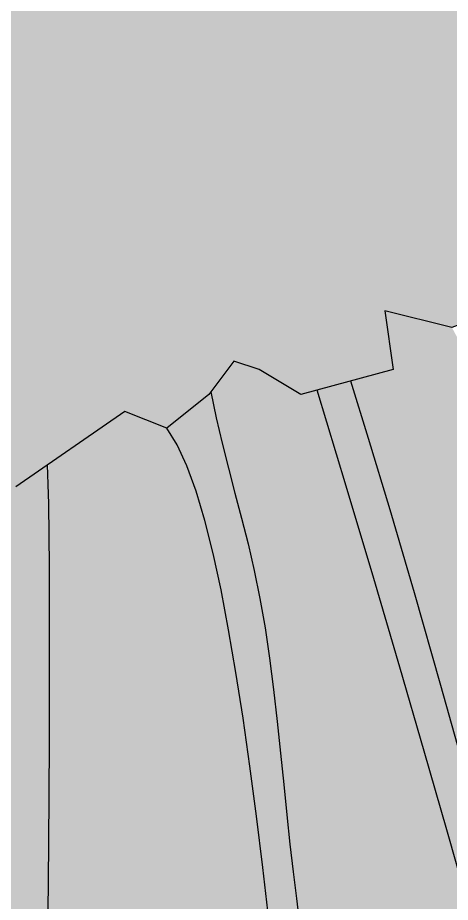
# Model space of a CAD drawing. Header units: millimetres. Extents: x -754 to 578, y -31 to 612.
# Drawn here: x 59.8 to 63.13, y 338.64 to 345.45 of the extents above; entities that cross this region are included whole.
import ezdxf

# ---------------------------------------------------------------- set-up
doc = ezdxf.new("R2010")
doc.units = ezdxf.units.MM
for name, color, linetype in [('Images', 7, 'Continuous'), ('magpie', 4, 'Continuous'), ('magpiefill', 3, 'Continuous')]:
    doc.layers.add(name, color=color, linetype=linetype)
picture_1 = doc.add_image_def('image8.png', size_in_pixel=(273, 248))

msp = doc.modelspace()

# ---------------------------------------------------------------- hatches: boundary and pattern name
at = {"layer": 'magpiefill', "true_color": 0x010101}
h = msp.add_hatch(color=18, dxfattribs=at)
h.dxf.hatch_style = 1
edge = h.paths.add_edge_path()
edge.add_line((40.85963743935895, 348.9347078828025), (39.02147583574992, 348.7467913734263))
edge.add_line((39.02147583574992, 348.7467913734263), (35.89284781417177, 346.6918707930586))
edge.add_line((35.89284781417177, 346.6918707930586), (29.45681938678376, 342.0459624909088))
edge.add_line((29.45681938678376, 342.0459624909088), (25.70246804391604, 338.4721855043988))
edge.add_line((25.70246804391604, 338.4721855043988), (25.07674472262647, 338.4721855043988))
edge.add_line((25.07674472262647, 338.4721855043988), (24.45101854755444, 339.0082526458132))
edge.add_line((24.45101854755444, 339.0082526458132), (24.36162950165613, 339.3656297510263))
edge.add_line((24.36162950165613, 339.3656297510263), (22.48445383022204, 337.936119846579))
edge.add_line((22.48445383022204, 337.936119846579), (19.98155483749883, 336.149231353324))
edge.add_line((19.98155483749883, 336.149231353324), (19.71338769980343, 337.3107091706586))
edge.add_line((19.71338769980343, 337.3107091706586), (19.80277674570175, 337.936119846579))
edge.add_line((19.80277674570175, 337.936119846579), (20.87544815026672, 339.0975961803192))
edge.add_line((20.87544815026672, 339.0975961803192), (21.23300433386044, 339.3656297510263))
edge.add_line((21.23300433386044, 339.3656297510263), (20.96483719616504, 339.544318303633))
edge.add_line((20.96483719616504, 339.544318303633), (19.26643961652803, 338.3828419698928))
edge.add_line((19.26643961652803, 338.3828419698928), (18.81949438703555, 338.7402190751059))
edge.add_line((18.81949438703555, 338.7402190751059), (18.81949438703555, 339.0082526458132))
edge.add_line((18.81949438703555, 339.0082526458132), (18.1043791660652, 339.0082526458132))
edge.add_line((18.1043791660652, 339.0082526458132), (17.8362120283698, 339.3656297510263))
edge.add_line((17.8362120283698, 339.3656297510263), (20.16033292929592, 340.6164511028671))
edge.add_line((20.16033292929592, 340.6164511028671), (20.60727815878795, 341.420550331394))
edge.add_line((20.60727815878795, 341.420550331394), (21.41178242565752, 342.135306025415))
edge.add_line((21.41178242565752, 342.135306025415), (19.80277674570175, 341.8672724547077))
edge.add_line((19.80277674570175, 341.8672724547077), (21.05422624206335, 342.9394052539419))
edge.add_line((21.05422624206335, 342.9394052539419), (25.25552281442356, 345.3517044231173))
edge.add_line((25.25552281442356, 345.3517044231173), (29.18865224908836, 348.2107257156065))
edge.add_line((29.18865224908836, 348.2107257156065), (33.65811595914397, 350.8017134373883))
edge.add_line((33.65811595914397, 350.8017134373883), (36.33979589744717, 352.4099118944423))
edge.add_line((36.33979589744717, 352.4099118944423), (36.60796303514257, 353.3927011591704))
edge.add_line((36.60796303514257, 353.3927011591704), (37.59124539380878, 354.0181118350906))
edge.add_line((37.59124539380878, 354.0181118350906), (38.66391679837329, 353.5713897117769))
edge.add_line((38.66391679837329, 353.5713897117769), (39.37903201934409, 353.6607347298775))
edge.add_line((39.37903201934409, 353.6607347298775), (40.8986486534011, 354.9115560817181))
edge.add_line((40.8986486534011, 354.9115560817181), (42.15010100354561, 355.7156553102452))
edge.add_line((42.15010100354561, 355.7156553102452), (42.23949004944393, 353.9287668169902))
edge.add_line((42.23949004944393, 353.9287668169902), (41.8819310120673, 352.5886019306433))
edge.add_line((41.8819310120673, 352.5886019306433), (41.52437482847313, 352.4099118944423))
edge.add_line((41.52437482847313, 352.4099118944423), (40.98803769929941, 352.5886019306433))
edge.add_line((40.98803769929941, 352.5886019306433), (40.27292533211153, 351.8738462366225))
edge.add_line((40.27292533211153, 351.8738462366225), (41.37629488074731, 350.9357487676712))
edge.add_line((41.37629488074731, 350.9357487676712), (41.57004106454474, 351.7748949451966))
edge.add_line((41.57004106454474, 351.7748949451966), (42.47419087352796, 352.2912925929047))
edge.add_line((42.47419087352796, 352.2912925929047), (43.83041416011133, 352.3558422988681))
edge.add_line((43.83041416011133, 352.3558422988681), (44.60539889530196, 352.0976434750141))
edge.add_line((44.60539889530196, 352.0976434750141), (44.60539889530196, 351.5166961213426))
edge.add_line((44.60539889530196, 351.5166961213426), (43.95957923390392, 351.2584972974887))
edge.add_line((43.95957923390392, 351.2584972974887), (42.73251816733068, 351.0002984736345))
edge.add_line((42.73251816733068, 351.0002984736345), (41.3117109169591, 349.9029534722551))
edge.add_line((41.3117109169591, 349.9029534722551), (41.3117109169591, 349.1283570006931))
edge.add_line((41.3117109169591, 349.1283570006931), (42.47419087352796, 349.5802049424376))
edge.add_line((42.47419087352796, 349.5802049424376), (45.3158025204873, 350.6775499438172))
edge.add_line((45.3158025204873, 350.6775499438172), (47.18868610224195, 351.710345239233))
edge.add_line((47.18868610224195, 351.710345239233), (49.06156683021322, 353.0658890644665))
edge.add_line((49.06156683021322, 353.0658890644665), (51.51568896336062, 354.8732808314446))
edge.add_line((51.51568896336062, 354.8732808314446), (50.22404678678208, 354.4214328897001))
edge.add_line((50.22404678678208, 354.4214328897001), (48.99698572020839, 353.9695849479556))
edge.add_line((48.99698572020839, 353.9695849479556), (47.70534354362985, 354.2923334777731))
edge.add_line((47.70534354362985, 354.2923334777731), (46.54286358706099, 355.2605790672255))
edge.add_line((46.54286358706099, 355.2605790672255), (45.83245996187566, 356.6806711148283))
edge.add_line((45.83245996187566, 356.6806711148283), (45.57413266807293, 358.2944137639158))
edge.add_line((45.57413266807293, 358.2944137639158), (45.89704392566341, 359.7790570010764))
edge.add_line((45.89704392566341, 359.7790570010764), (47.25326721224678, 361.2637002382369))
edge.add_line((47.25326721224678, 361.2637002382369), (46.54286358706099, 361.0055014143827))
edge.add_line((46.54286358706099, 361.0055014143827), (43.18459449871375, 359.2626593533682))
edge.add_line((43.18459449871375, 359.2626593533682), (40.27839603418329, 357.6489167042807))
edge.add_line((40.27839603418329, 357.6489167042807), (38.66384545379719, 356.3579225850108))
edge.add_line((38.66384545379719, 356.3579225850108), (37.82427675481881, 355.1314796552986))
edge.add_line((37.82427675481881, 355.1314796552986), (36.92012694583559, 354.4214328897001))
edge.add_line((36.92012694583559, 354.4214328897001), (35.95139602684753, 354.1632340658462))
edge.add_line((35.95139602684753, 354.1632340658462), (35.37015462167187, 354.4214328897001))
edge.add_line((35.37015462167187, 354.4214328897001), (35.04724621786431, 354.808731125481))
edge.add_line((35.04724621786431, 354.808731125481), (35.11182732786915, 355.7124255253757))
edge.add_line((35.11182732786915, 355.7124255253757), (35.75764698926719, 357.1970687625362))
edge.add_line((35.75764698926719, 357.1970687625362), (35.30557351166703, 358.1653143519889))
edge.add_line((35.30557351166703, 358.1653143519889), (35.17640843787399, 357.3261681744632))
edge.add_line((35.17640843787399, 357.3261681744632), (34.59516988648124, 356.9388699386823))
edge.add_line((34.59516988648124, 356.9388699386823), (33.17436263611012, 356.0997237611568))
edge.add_line((33.17436263611012, 356.0997237611568), (32.72228915850997, 356.4224722909744))
edge.add_line((32.72228915850997, 356.4224722909744), (32.2702128271269, 356.6806711148283))
edge.add_line((32.2702128271269, 356.6806711148283), (31.81813934952675, 357.1325190565728))
edge.add_line((31.81813934952675, 357.1325190565728), (31.62439316572932, 357.8425658221713))
edge.add_line((31.62439316572932, 357.8425658221713), (31.68897427573415, 358.2944137639158))
edge.add_line((31.68897427573415, 358.2944137639158), (31.10773572434096, 358.4235131758428))
edge.add_line((31.10773572434096, 358.4235131758428), (30.78482446675093, 358.6817119996967))
edge.add_line((30.78482446675093, 358.6817119996967), (30.33274813536741, 359.1335599414413))
edge.add_line((30.33274813536741, 359.1335599414413), (29.94525576777255, 359.6499575891494))
edge.add_line((29.94525576777255, 359.6499575891494), (30.13900195156998, 360.6182031786018))
edge.add_line((30.13900195156998, 360.6182031786018), (29.94525576777255, 360.6182031786018))
edge.add_line((29.94525576777255, 360.6182031786018), (29.36401721637935, 360.8118522964924))
edge.add_line((29.36401721637935, 360.8118522964924), (28.78277866498661, 361.3282499442003))
edge.add_line((28.78277866498661, 361.3282499442003), (28.45986740739613, 361.9737470038353))
edge.add_line((28.45986740739613, 361.9737470038353), (28.58903248118918, 362.5546943575068))
edge.add_line((28.58903248118918, 362.5546943575068), (28.71819470119885, 363.2001914171417))
edge.add_line((28.71819470119885, 363.2001914171417), (28.39528629739129, 363.2647411231053))
edge.add_line((28.39528629739129, 363.2647411231053), (27.7494637822108, 363.8456884767768))
edge.add_line((27.7494637822108, 363.8456884767768), (27.36197141461548, 364.6202834647445))
edge.add_line((27.36197141461548, 364.6202834647445), (27.42655252462032, 365.330330230343))
edge.add_line((27.42655252462032, 365.330330230343), (28.52444851740097, 366.0403769959414))
edge.add_line((28.52444851740097, 366.0403769959414), (30.00983973156031, 366.8149734675035))
edge.add_line((30.00983973156031, 366.8149734675035), (31.0431517605532, 367.6541196450289))
edge.add_line((31.0431517605532, 367.6541196450289), (31.94730156953642, 368.428716116591))
edge.add_line((31.94730156953642, 368.428716116591), (32.07646664332901, 368.5578155285179))
edge.add_line((32.07646664332901, 368.5578155285179), (32.39937790091949, 368.6869149404449))
edge.add_line((32.39937790091949, 368.6869149404449), (32.7868702685148, 369.0096634702625))
edge.add_line((32.7868702685148, 369.0096634702625), (32.85145137851964, 369.2678622941164))
edge.add_line((32.85145137851964, 369.2678622941164), (32.85145137851964, 369.461511412007))
edge.add_line((32.85145137851964, 369.461511412007), (32.7868702685148, 369.7197102358609))
edge.add_line((32.7868702685148, 369.7197102358609), (32.59312408471737, 369.9133593537515))
edge.add_line((32.59312408471737, 369.9133593537515), (32.39937790091949, 370.0424587656785))
edge.add_line((32.39937790091949, 370.0424587656785), (32.14104775333385, 370.1070084716421))
edge.add_line((32.14104775333385, 370.1070084716421), (32.33479393713174, 370.236107883569))
edge.add_line((32.33479393713174, 370.236107883569), (32.59312408471737, 370.236107883569))
edge.add_line((32.59312408471737, 370.236107883569), (32.85145137851964, 370.3006575895324))
edge.add_line((32.85145137851964, 370.3006575895324), (33.30352770990271, 370.3006575895324))
edge.add_line((33.30352770990271, 370.3006575895324), (33.56185500370543, 370.3006575895324))
edge.add_line((33.56185500370543, 370.3006575895324), (33.75560118750286, 370.365207295496))
edge.add_line((33.75560118750286, 370.365207295496), (33.94934737130075, 370.494306707423))
edge.add_line((33.94934737130075, 370.494306707423), (34.07851244509334, 370.8170552372405))
edge.add_line((34.07851244509334, 370.8170552372405), (34.14309640888109, 371.0107043551309))
edge.add_line((34.14309640888109, 371.0107043551309), (33.88476626129591, 371.2689031789851))
edge.add_line((33.88476626129591, 371.2689031789851), (33.04519756231753, 371.7207511207296))
edge.add_line((33.04519756231753, 371.7207511207296), (34.14309640888109, 371.4625522968754))
edge.add_line((34.14309640888109, 371.4625522968754), (34.72433496027429, 371.3334528849484))
edge.add_line((34.72433496027429, 371.3334528849484), (35.04724621786431, 371.527102002839))
edge.add_line((35.04724621786431, 371.527102002839), (35.04724621786431, 371.656201414766))
edge.add_line((35.04724621786431, 371.656201414766), (35.04724621786431, 371.9789499445835))
edge.add_line((35.04724621786431, 371.9789499445835), (34.85349718028397, 372.1080493565105))
edge.add_line((34.85349718028397, 372.1080493565105), (34.72433496027429, 372.430797886328))
edge.add_line((34.72433496027429, 372.430797886328), (35.2409924016622, 372.3662481803644))
edge.add_line((35.2409924016622, 372.3662481803644), (35.49931969546446, 372.3662481803644))
edge.add_line((35.49931969546446, 372.3662481803644), (35.88681206305978, 372.3662481803644))
edge.add_line((35.88681206305978, 372.3662481803644), (35.88681206305978, 372.4953475922914))
edge.add_line((35.88681206305978, 372.4953475922914), (35.82223095305494, 372.8826458280726))
edge.add_line((35.82223095305494, 372.8826458280726), (35.69306587926235, 373.1408431683321))
edge.add_line((35.69306587926235, 373.1408431683321), (35.62848476925751, 373.4635916981497))
edge.add_line((35.62848476925751, 373.4635916981497), (35.95139602684753, 373.4635916981497))
edge.add_line((35.95139602684753, 373.4635916981497), (36.20972332065026, 373.5281414041131))
edge.add_line((36.20972332065026, 373.5281414041131), (36.33888839444285, 373.7217905220036))
edge.add_line((36.33888839444285, 373.7217905220036), (36.40346950444768, 374.1736384637481))
edge.add_line((36.40346950444768, 374.1736384637481), (36.46805061445252, 374.3027378756751))
edge.add_line((36.46805061445252, 374.3027378756751), (36.72638076203816, 374.3027378756751))
edge.add_line((36.72638076203816, 374.3027378756751), (36.92012694583559, 374.3027378756751))
edge.add_line((36.92012694583559, 374.3027378756751), (37.04929201962864, 374.4318372876021))
edge.add_line((37.04929201962864, 374.4318372876021), (37.24303820342607, 374.4318372876021))
edge.add_line((37.24303820342607, 374.4318372876021), (37.30761931343091, 374.7545858174196))
edge.add_line((37.30761931343091, 374.7545858174196), (37.30761931343091, 374.8836852293466))
edge.add_line((37.30761931343091, 374.8836852293466), (36.98470805584043, 375.0127846412736))
edge.add_line((36.98470805584043, 375.0127846412736), (37.24303820342607, 375.1418840532006))
edge.add_line((37.24303820342607, 375.1418840532006), (37.43678438722395, 375.1418840532006))
edge.add_line((37.43678438722395, 375.1418840532006), (37.69511168102622, 375.0773343472372))
edge.add_line((37.69511168102622, 375.0773343472372), (38.0180229386167, 375.0127846412736))
edge.add_line((38.0180229386167, 375.0127846412736), (38.47009641621685, 375.0773343472372))
edge.add_line((38.47009641621685, 375.0773343472372), (39.11591893139735, 375.2064337591642))
edge.add_line((39.11591893139735, 375.2064337591642), (39.43883018898782, 375.2064337591642))
edge.add_line((39.43883018898782, 375.2064337591642), (39.43883018898782, 374.9482349353102))
edge.add_line((39.43883018898782, 374.9482349353102), (39.50341129899266, 374.6254864054927))
edge.add_line((39.50341129899266, 374.6254864054927), (39.95548763037573, 374.4318372876021))
edge.add_line((39.95548763037573, 374.4318372876021), (40.53672618176893, 374.6254864054927))
edge.add_line((40.53672618176893, 374.6254864054927), (40.85963743935895, 374.2381881697117))
edge.add_line((40.85963743935895, 374.2381881697117), (41.31217037602732, 373.788101254444))
edge.add_arc((-70.80047785323688, 308.3328015013903), 129.8215781707373, 24.7196834331034, 30.277882808560207, ccw=False)
edge.add_arc((49.22376158881366, 364.3471715032617), 2.717253438401656, 219.4264190677759, 277.5112522925736)
edge.add_arc((52.16036264588308, 359.2863995795586), 3.502217643125006, 76.09792839104102, 137.4828955815185, ccw=False)
edge.add_arc((51.96973983973157, 355.0031645799385), 7.751876948521335, 60.01917854986198, 82.34898294536907, ccw=False)
edge.add_arc((52.07444780326517, 350.2999373781522), 12.02382861166447, 55.16074552816218, 71.73216053091483, ccw=False)
edge.add_arc((58.60916531613973, 354.4438374458184), 5.734500677390736, 86.65890143975243, 120.31950619075)
edge.add_arc((60.36490375511772, 351.6076492175333), 9.069487645513666, 120.8490791888012, 144.9821508602809)
edge.add_arc((54.1626262971275, 356.160958630196), 1.387605128894925, 152.0183299640194, 206.9559763139688)
edge.add_arc((-51.91051563321011, 227.7238487340253), 165.3044430536458, 45.89312228263083, 50.63922831697852, ccw=False)
edge.add_line((63.14121053615486, 346.4195066104846), (63.01130633255684, 345.9008731861124))
edge.add_line((63.01130633255684, 345.9008731861124), (63.20505251635473, 345.6426743622585))
edge.add_line((63.20505251635473, 345.6426743622585), (63.78629392153039, 345.4490252443679))
edge.add_line((63.78629392153039, 345.4490252443679), (63.59254773773296, 345.061727008587))
edge.add_line((63.59254773773296, 345.061727008587), (63.85087503153522, 344.7389784787695))
edge.add_line((63.85087503153522, 344.7389784787695), (63.98004010532827, 344.4162299489519))
edge.add_line((63.98004010532827, 344.4162299489519), (63.5279637739452, 344.028931713171))
edge.add_line((63.5279637739452, 344.028931713171), (63.46338266394037, 343.6416334773899))
edge.add_line((63.46338266394037, 343.6416334773899), (63.65712884773779, 343.2543352416089))
edge.add_line((63.65712884773779, 343.2543352416089), (63.14047140634989, 343.0606861237184))
edge.add_line((63.14047140634989, 343.0606861237184), (62.62381396496198, 343.1897855356453))
edge.add_line((62.62381396496198, 343.1897855356453), (62.68839507496682, 342.7379375939008))
edge.add_line((62.68839507496682, 342.7379375939008), (61.97799430356395, 342.5442884760105))
edge.add_line((61.97799430356395, 342.5442884760105), (61.65508304597347, 342.7379375939008))
edge.add_line((61.65508304597347, 342.7379375939008), (61.46133686217604, 342.8024872998644))
edge.add_line((61.46133686217604, 342.8024872998644), (61.26759067837861, 342.5442884760105))
edge.add_line((61.26759067837861, 342.5442884760105), (60.94467942078813, 342.2860896521563))
edge.add_line((60.94467942078813, 342.2860896521563), (60.62176816319766, 342.4151890640835))
edge.add_line((60.62176816319766, 342.4151890640835), (59.78219946421927, 341.834241710412))
edge.add_line((59.78219946421927, 341.834241710412), (59.78219946421927, 342.092440534266))
edge.add_line((59.78219946421927, 342.092440534266), (59.20096091282653, 342.6088381819739))
edge.add_line((59.20096091282653, 342.6088381819739), (59.20096091282653, 342.867037005828))
edge.add_line((59.20096091282653, 342.867037005828), (59.07179583903348, 342.7379375939008))
edge.add_line((59.07179583903348, 342.7379375939008), (58.68430347143862, 342.1569902402293))
edge.add_line((58.68430347143862, 342.1569902402293), (58.68430347143862, 341.7696920044484))
edge.add_line((58.68430347143862, 341.7696920044484), (58.68430347143862, 340.930545826923))
edge.add_line((58.68430347143862, 340.930545826923), (58.23222999383847, 340.930545826923))
edge.add_line((58.23222999383847, 340.930545826923), (58.03848381004059, 341.1241949448133))
edge.add_line((58.03848381004059, 341.1241949448133), (57.97389984625283, 341.2532943567403))
edge.add_line((57.97389984625283, 341.2532943567403), (57.32808018485525, 341.4469434746309))
edge.add_line((57.32808018485525, 341.4469434746309), (57.00516892726478, 341.6405925925214))
edge.add_line((57.00516892726478, 341.6405925925214), (56.87600385347173, 341.5114931805945))
edge.add_line((56.87600385347173, 341.5114931805945), (56.87600385347173, 341.1887446507769))
edge.add_line((56.87600385347173, 341.1887446507769), (56.48851148587687, 340.6723470030688))
edge.add_line((56.48851148587687, 340.6723470030688), (56.23018419207415, 340.8659961209594))
edge.add_line((56.23018419207415, 340.8659961209594), (56.23018419207415, 341.05964523885))
edge.add_line((56.23018419207415, 341.05964523885), (55.4551966031006, 340.8659961209594))
edge.add_line((55.4551966031006, 340.8659961209594), (55.06770423550529, 340.4141481792149))
edge.add_line((55.06770423550529, 340.4141481792149), (54.22813839031028, 340.0913996493973))
edge.add_line((54.22813839031028, 340.0913996493973), (53.84064602271496, 340.2850487672879))
edge.add_line((53.84064602271496, 340.2850487672879), (53.64689698513416, 340.6077972971054))
edge.add_line((53.64689698513416, 340.6077972971054), (53.32398858132706, 340.6077972971054))
edge.add_line((53.32398858132706, 340.6077972971054), (52.61358495614127, 340.0268499434339))
edge.add_line((52.61358495614127, 340.0268499434339), (51.96776244096031, 339.3813528837989))
edge.add_line((51.96776244096031, 339.3813528837989), (51.32194277956273, 338.6067564122368))
edge.add_line((51.32194277956273, 338.6067564122368), (50.80528533817483, 337.9612593526019))
edge.add_line((50.80528533817483, 337.9612593526019), (50.35320900679176, 337.5094128944518))
edge.add_line((50.35320900679176, 337.5094128944518), (49.70738934539372, 337.3157637765612))
edge.add_line((49.70738934539372, 337.3157637765612), (49.12614794021806, 337.4448631884882))
edge.add_line((49.12614794021806, 337.4448631884882), (48.73865557262275, 337.832159940675))
edge.add_line((48.73865557262275, 337.832159940675), (48.35116320502743, 338.2194581764559))
edge.add_line((48.35116320502743, 338.2194581764559), (48.15741702123, 338.8004055301274))
edge.add_line((48.15741702123, 338.8004055301274), (47.83450576363953, 339.2522534718719))
edge.add_line((47.83450576363953, 339.2522534718719), (47.51159450604905, 339.3168031778355))
edge.add_line((47.51159450604905, 339.3168031778355), (47.12410213845374, 339.4459025897625))
edge.add_line((47.12410213845374, 339.4459025897625), (46.80119373464663, 339.4459025897625))
edge.add_line((46.80119373464663, 339.4459025897625), (46.21995232947052, 340.3495984732515))
edge.add_line((46.21995232947052, 340.3495984732515), (45.63871377807777, 341.1241949448133))
edge.add_line((45.63871377807777, 341.1241949448133), (45.3803864842755, 341.1241949448133))
edge.add_line((45.3803864842755, 341.1241949448133), (44.86372904288714, 341.3823937686675))
edge.add_line((44.86372904288714, 341.3823937686675), (43.95957923390392, 342.2215399461929))
edge.add_line((43.95957923390392, 342.2215399461929), (43.70124908631874, 342.6088381819739))
edge.add_line((43.70124908631874, 342.6088381819739), (43.57208686630906, 342.867037005828))
edge.add_line((43.57208686630906, 342.867037005828), (43.50750290252086, 343.2543352416089))
edge.add_line((43.50750290252086, 343.2543352416089), (43.24917560871859, 343.2543352416089))
edge.add_line((43.24917560871859, 343.2543352416089), (42.66793705732539, 343.4479843594995))
edge.add_line((42.66793705732539, 343.4479843594995), (42.60335309353763, 343.5770837714265))
edge.add_line((42.60335309353763, 343.5770837714265), (42.34502579973537, 343.9643820072074))
edge.add_line((42.34502579973537, 343.9643820072074), (42.28044468973053, 344.0934814191344))
edge.add_line((42.28044468973053, 344.0934814191344), (41.95753343214005, 344.8035281847328))
edge.add_line((41.95753343214005, 344.8035281847328), (41.57004106454474, 345.061727008587))
edge.add_line((41.57004106454474, 345.061727008587), (41.37629488074731, 345.2553761264774))
edge.add_line((41.37629488074731, 345.2553761264774), (41.11796473316167, 345.6426743622585))
edge.add_line((41.11796473316167, 345.6426743622585), (40.98879965936908, 346.1590720099664))
edge.add_line((40.98879965936908, 346.1590720099664), (40.98879965936908, 346.4818190561896))
edge.add_line((40.98879965936908, 346.4818190561896), (41.44087599075215, 347.1273161158247))
edge.add_line((41.44087599075215, 347.1273161158247), (41.24712980695426, 347.0627664098611))
edge.add_line((41.24712980695426, 347.0627664098611), (40.79505347557119, 347.5791640575692))
edge.add_line((40.79505347557119, 347.5791640575692), (40.73047236556636, 348.0310119993137))
edge.add_line((40.73047236556636, 348.0310119993137), (41.24712980695426, 348.8056084708755))
edge.add_line((41.24712980695426, 348.8056084708755), (40.85963743935895, 348.9347078828025))
at = {"layer": 'magpiefill'}
h = msp.add_hatch(color=255, dxfattribs=at)
h.dxf.hatch_style = 1
h.paths.add_polyline_path([(65.21360809086137, 338.7671861971465), (64.97011754404427, 339.317536565), (64.71439578855932, 339.887891854547), (64.44324718227034, 340.4788504656742), (64.1534760830411, 341.0910107982682), (63.84188684873541, 341.7249712522158), (63.50528383721707, 342.3813302274036), (63.14047140634978, 343.0606861237184), (62.62381396496198, 343.1897855356453), (62.68839507496682, 342.7379375939008), (62.36142294400119, 342.6488078135218), (62.49894527218885, 342.2075793226192), (62.66412502944767, 341.6577905878171), (62.85149709431124, 341.0174517950812), (63.05559634531318, 340.3045731303771), (63.27095766098708, 339.5371647796703), (63.49211591986654, 338.7332369289264), (63.71360600048516, 337.910799764111), (63.74791227715544, 337.7803121499459), (63.9966480063026, 337.4214841486175), (64.2129300981875, 337.122620427781), (64.40105488638449, 336.8742281447395), (64.56531870446793, 336.6668144567963), (64.71001788601222, 336.4908865212547), (64.83944876459172, 336.3369514954178), (64.95790767378082, 336.195516536589), (65.06969094715392, 336.0570888020715), (65.17848250623138, 335.9139917926075), (65.28551662431754, 335.7658143826959), (65.39141516266275, 335.6139617902745), (65.49679998251739, 335.4598392332811), (65.60229294513165, 335.3048519296539), (65.70851591175605, 335.1504050973303), (65.81609074364087, 334.9979039542484), (65.92563930203642, 334.8487537183461), (66.03740492834304, 334.7044541856147), (66.1501168845611, 334.5668834642597), (66.26212591284094, 334.4380142405396), (66.37178275533289, 334.3198192007137), (66.47743815418728, 334.2142710310405), (66.57744285155448, 334.123342417779), (66.67014758958483, 334.0490060471881), (66.75390311042865, 333.9932346055266), (66.82708549458938, 333.9591982027949), (66.88817217598272, 333.9548566439598), (66.93566592687746, 333.9893671577295), (66.9680695195424, 334.0718869728125), (66.9838857262463, 334.211573317917), (66.98161731925796, 334.4175834217513), (66.95976707084617, 334.6990745130237), (66.91683775327971, 335.0652038204427), (66.72798537129003, 335.4529582572944), (66.52951268777376, 335.868084601348), (66.32506486776073, 336.3029649037475), (66.1146689536713, 336.7574099972074), (65.89835198792566, 337.231230714443), (65.67614101294409, 337.7242378881689), (65.44806307114679, 338.2362423511)])
h = msp.add_hatch(color=255, dxfattribs=at)
h.dxf.hatch_style = 1
h.paths.add_polyline_path([(63.40312532895886, 338.1279456030389), (63.25932120151426, 338.6348452677466), (63.10018362676605, 339.1935642783914), (62.92648136629775, 339.7987734484996), (62.73898318169277, 340.4451435915977), (62.53845783453459, 341.1273455212121), (62.32567408640671, 341.8400500508693), (62.10140069889253, 342.5779279940958), (61.97799430356395, 342.5442884760105), (61.65508304597347, 342.7379375939008), (61.46133686217604, 342.8024872998644), (61.2842642625123, 342.5665087836747), (61.32493029185589, 342.3654689204796), (61.37029526477961, 342.1702360166046), (61.41894632250958, 341.9782201360098), (61.4694706062719, 341.7868313426551), (61.52045525729271, 341.5934797005007), (61.57048741679809, 341.3955752735066), (61.61815422601418, 341.1905281256329), (61.66204282616707, 340.9757483208393), (61.70110200710681, 340.7495955236951), (61.73572715317915, 340.5142278012046), (61.76667529735377, 340.2727528209812), (61.79470347260036, 340.028278250638), (61.82056871188858, 339.7839117577884), (61.84502804818811, 339.5427610100457), (61.86883851446865, 339.3079336750232), (61.89275714369986, 339.0825374203341), (61.91733368513314, 338.8687926526763), (61.94228875314673, 338.6653707350854), (61.96713567840058, 338.4700557696818), (61.99138779155466, 338.2806318585854), (62.01455842326894, 338.0948831039165), (62.03616090420332, 337.9105936077952), (62.05570856501782, 337.7255474723419), (62.07271473637237, 337.5375287996766), (62.08700818101354, 337.3450873482666), (62.09967939003433, 337.1498355019673), (62.11213428661443, 336.9541513009812), (62.12577879393342, 336.7604127855107), (62.14201883517097, 336.5709979957584), (62.16226033350668, 336.3882849719266), (62.18790921212021, 336.214651754218), (62.22037139419118, 336.0524763828349), (62.26078243253929, 335.9033802487116), (62.30919639854438, 335.7659581457093), (62.36539699322638, 335.6380482184211), (62.42916791760518, 335.5174886114399), (62.50029287270069, 335.4021174693589), (62.57855555953282, 335.2897729367709), (62.66373967912151, 335.1782931582691), (62.7556289324866, 335.0655162784464), (62.85379973805152, 334.9498118974267), (62.95699938385324, 334.8316754374578), (63.06376787533238, 334.7121337763182), (63.17264521792933, 334.5922137917866), (63.2821714170847, 334.4729423616412), (63.3908864782388, 334.3553463636612), (63.49733040683228, 334.2404526756247), (63.60004320830581, 334.1292881753103), (63.69774513724975, 334.0230238655566), (63.78987744485487, 333.9234072494427), (63.87606163146234, 333.8323299551068), (63.95591919741304, 333.7516836106876), (64.02907164304794, 333.6833598443239), (64.09514046870798, 333.6292502841544), (64.15374717473414, 333.5912465583175), (64.20451326146735, 333.5712402949521), (64.2471683708866, 333.5707808283619), (64.28187471152283, 333.5900483175112), (64.3089026335451, 333.6288806275294), (64.32852248712238, 333.687115623546), (64.34100462242367, 333.7645911706904), (64.34661938961797, 333.8611451340919), (64.34563713887427, 333.9766153788801), (64.33832822036159, 334.1108397701843), (64.32499903856582, 334.263169752997), (64.3061002152404, 334.4310110917633), (64.28211842645574, 334.6112831307911), (64.25354034828216, 334.8009052143884), (64.22085265679006, 334.9967966868632), (64.18454202804976, 335.1958768925236), (64.14509513813168, 335.3950651756775), (64.10299866310613, 335.5912808806331), (64.05835174841859, 335.7833845224965), (64.00970341701479, 335.9780012995662), (63.95521516121554, 336.1836975809393), (63.89304847334167, 336.4090397357124), (63.82136484571401, 336.6625941329824), (63.73832577065335, 336.952927141846), (63.64209274048057, 337.2886051314001), (63.53082724751642, 337.6781944707417)])
h = msp.add_hatch(color=253, dxfattribs=at)
h.dxf.hatch_style = 1
h.paths.add_polyline_path([(64.97498875038767, 332.7674976344066), (64.83648378353921, 333.3756599253272), (64.68237859095022, 334.0384902035043), (64.51367353353008, 334.7485570830584), (64.33136897218817, 335.4984291781103), (64.13646526783388, 336.2806751027805), (63.92996278137659, 337.0878634711898), (63.71360600048516, 337.910799764111), (63.49211591986654, 338.7332369289264), (63.27095766098709, 339.5371647796702), (63.05559634531318, 340.3045731303771), (62.85149709431123, 341.0174517950813), (62.66412502944767, 341.6577905878172), (62.49894527218886, 342.2075793226192), (62.36142294400119, 342.6488078135218), (62.10140069889253, 342.5779279940958), (62.32567408640674, 341.8400500508692), (62.5384578345346, 341.1273455212121), (62.73898318169277, 340.4451435915977), (62.92648136629773, 339.7987734484996), (63.10018362676605, 339.1935642783914), (63.25932120151423, 338.6348452677468), (63.40312532895886, 338.1279456030389), (63.53082724751643, 337.6781944707416), (63.64209274048056, 337.2886051314002), (63.73832577065335, 336.952927141846), (63.82136484571401, 336.6625941329823), (63.89304847334166, 336.4090397357124), (63.95521516121554, 336.1836975809393), (64.00970341701479, 335.9780012995662), (64.05835174841859, 335.7833845224965), (64.10299866310613, 335.5912808806331), (64.14509513813168, 335.3950651756775), (64.18454202804976, 335.1958768925236), (64.22085265679006, 334.9967966868632), (64.25354034828216, 334.8009052143884), (64.28211842645574, 334.6112831307911), (64.3061002152404, 334.4310110917633), (64.32499903856582, 334.263169752997), (64.33832822036159, 334.1108397701843), (64.34563713887427, 333.9766153788801), (64.34661938961797, 333.8611451340919), (64.34100462242367, 333.7645911706904), (64.32852248712238, 333.687115623546), (64.3089026335451, 333.6288806275294), (64.28187471152283, 333.5900483175112), (64.2471683708866, 333.5707808283619), (64.20451326146735, 333.5712402949521), (64.15374717473414, 333.5912465583175), (64.09514046870798, 333.6292502841544), (64.02907164304794, 333.6833598443239), (63.95591919741304, 333.7516836106876), (63.87606163146233, 333.8323299551068), (63.78987744485486, 333.9234072494427), (63.69774513724968, 334.0230238655568), (63.60004320830574, 334.1292881753103), (63.49733040683239, 334.2404526756246), (63.39088647823891, 334.3553463636611), (63.28217141708463, 334.4729423616413), (63.17264521792935, 334.5922137917865), (63.06376787533238, 334.7121337763182), (62.95699938385325, 334.8316754374578), (62.85379973805152, 334.9498118974267), (62.7556289324866, 335.0655162784464), (62.66373967912151, 335.1782931582691), (62.57855555953282, 335.2897729367709), (62.50029287270069, 335.4021174693589), (62.42916791760518, 335.5174886114399), (62.36539699322638, 335.6380482184211), (62.30919639854438, 335.7659581457093), (62.26078243253929, 335.9033802487116), (62.22037139419118, 336.0524763828349), (62.18790921212021, 336.214651754218), (62.16226033350668, 336.3882849719266), (62.14201883517097, 336.5709979957584), (62.12577879393342, 336.7604127855107), (62.11213428661443, 336.9541513009812), (62.09967939003435, 337.1498355019672), (62.08700818101354, 337.3450873482666), (62.07271473637237, 337.5375287996766), (62.05570856501782, 337.7255474723419), (62.03616090420332, 337.9105936077952), (62.01455842326893, 338.0948831039165), (61.99138779155467, 338.2806318585853), (61.96713567840058, 338.4700557696818), (61.94228875314675, 338.6653707350853), (61.91733368513314, 338.8687926526762), (61.89275714369986, 339.0825374203341), (61.86883851446865, 339.3079336750232), (61.84502804818811, 339.5427610100457), (61.82056871188858, 339.7839117577885), (61.79470347260036, 340.028278250638), (61.76667529735376, 340.2727528209812), (61.73572715317915, 340.5142278012046), (61.70110200710681, 340.7495955236951), (61.66204282616707, 340.9757483208393), (61.61815422601418, 341.1905281256329), (61.57048741679811, 341.3955752735066), (61.52045525729271, 341.5934797005007), (61.4694706062719, 341.7868313426551), (61.41894632250958, 341.9782201360098), (61.37029526477961, 342.1702360166046), (61.32493029185589, 342.3654689204796), (61.2842642625123, 342.5665087836747), (61.26759067837861, 342.5442884760105), (60.94467942078811, 342.2860896521563), (61.02440029496014, 342.158333488107), (61.09956467714497, 341.9963024650897), (61.17057629593499, 341.8017737346026), (61.23783887992253, 341.5765244481434), (61.30175615769997, 341.3223317572103), (61.36273185785962, 341.0409728133012), (61.42116970899386, 340.7342247679142), (61.47747343969502, 340.4038647725472), (61.5319704796818, 340.0520178413551), (61.5846830631783, 339.6822004391196), (61.635557125535, 339.2982768932794), (61.68453860210234, 338.9041115312731), (61.73157342823075, 338.5035686805397), (61.77660753927072, 338.1005126685174), (61.81958687057269, 337.6988078226452), (61.86045735748712, 337.3023184703614), (61.89922801976269, 336.9137064040385), (61.93616021474097, 336.5308232757823), (61.97157838416182, 336.1503182026329), (62.00580696976503, 335.7688403016299), (62.01304490578906, 335.6851436837381), (62.33188536301382, 334.9059648292788), (62.61949696177327, 334.2414166436184), (62.87922860357483, 333.67756312528), (63.11442918992598, 333.2004682727866), (63.32844762233419, 332.7961960846614), (63.52463280230692, 332.4508105594273), (63.70633363135165, 332.1503756956076), (63.87689901097584, 331.8809554917249), (64.03900253217074, 331.6309591330862), (64.19261654386274, 331.398176552131), (64.33703808446205, 331.1827428680828), (64.47156419237884, 330.9847932001645), (64.59549190602327, 330.8044626675996), (64.70811826380549, 330.6418863896113), (64.80874030413584, 330.4971994854224), (64.89665506542437, 330.3705370742567), (64.97158316204933, 330.2617685463296), (65.03493951226123, 330.169700375827), (65.08856261027861, 330.0928733079273), (65.13429095032, 330.0298280878089), (65.17396302660394, 329.97910546065), (65.20941733334898, 329.9392461716291), (65.24249236477367, 329.9087909659245), (65.27502661509652, 329.8862805887146), (65.30837191929153, 329.8706881572527), (65.34193347535441, 329.8627162770923), (65.37462982203628, 329.8634999258617), (65.4053794980883, 329.8741740811894), (65.43310104226157, 329.8958737207037), (65.45671299330726, 329.9297338220331), (65.47513388997652, 329.976889362806), (65.48728227102045, 330.0384753206508), (65.49202259932348, 330.1167166092201), (65.48800303430302, 330.218197886264), (65.47381765950975, 330.3505937455566), (65.44806055849438, 330.5215787808724), (65.40932581480757, 330.7388275859856), (65.35620751200001, 331.0100147546704), (65.2872997336224, 331.3428148807011), (65.20119656322542, 331.744902557852), (65.0968931305862, 332.2214347166217)])
h = msp.add_hatch(color=255, dxfattribs=at)
h.dxf.hatch_style = 1
h.paths.add_polyline_path([(59.99667473044472, 336.2135956820424), (59.95148813393893, 335.2451409687647), (60.10012849194459, 334.968230381266), (60.24524630959638, 334.728013611002), (60.38393591688958, 334.5252747669903), (60.51607906699149, 334.3556051088866), (60.64155751306942, 334.2145958963465), (60.7602530082907, 334.0978383890259), (60.87204730582263, 334.0009238465805), (60.97682215883253, 333.9194435286658), (61.07460069338475, 333.8496559275573), (61.1659715271317, 333.7904884660068), (61.25166465062277, 333.741535799386), (61.33241005440743, 333.7023925830663), (61.4089377290351, 333.6726534724191), (61.4819776650552, 333.651913122816), (61.5522598530172, 333.6397661896283), (61.62051428347046, 333.6358073282277), (61.68737244037571, 333.6404132798911), (61.75307178133846, 333.6570891295185), (61.81775125737555, 333.6901220479154), (61.88154981950378, 333.7437992058873), (61.94460641873994, 333.8224077742399), (62.00706000610082, 333.9302349237786), (62.06904953260324, 334.071567825309), (62.13071394926401, 334.2506936496366), (62.10459964106705, 334.5850608018956), (62.07199315647783, 334.9895624842214), (62.03917041329043, 335.3830386898127), (62.00580696976503, 335.7688403016299), (61.97157838416183, 336.150318202633), (61.93616021474097, 336.5308232757824), (61.89922801976269, 336.9137064040384), (61.86045735748712, 337.3023184703613), (61.81958687057269, 337.6988078226452), (61.77660753927072, 338.1005126685174), (61.73157342823075, 338.5035686805397), (61.68453860210233, 338.9041115312732), (61.635557125535, 339.2982768932794), (61.58468306317831, 339.6822004391195), (61.5319704796818, 340.0520178413551), (61.47747343969502, 340.4038647725472), (61.42116970899386, 340.7342247679142), (61.36273185785962, 341.0409728133012), (61.30175615769997, 341.3223317572103), (61.23783887992253, 341.5765244481434), (61.17057629593499, 341.8017737346026), (61.09956467714497, 341.9963024650897), (61.02440029496014, 342.158333488107), (60.94467942078808, 342.2860896521563), (60.62176816319766, 342.4151890640835), (60.03301312895918, 342.0077945536428), (60.04386108675479, 340.9817658868348), (60.04058922528964, 339.4875310211632), (60.0256109503847, 337.8601605559838)])
h = msp.add_hatch(color=253, dxfattribs=at)
h.dxf.hatch_style = 1
h.paths.add_polyline_path([(59.82204474597103, 334.0321037300545), (59.84863094372106, 334.2491993111199), (59.87392388214273, 334.4525175168931), (59.89783794990047, 334.655592486826), (59.92029204328967, 334.8759082575421), (59.9412050586057, 335.1309488656644), (59.9604958921439, 335.4381983478164), (59.97808344019966, 335.8151407406211), (59.99388659906833, 336.2792600807021), (60.00782426504528, 336.8480404046824), (60.01978581989315, 337.5286917161211), (60.02954258724372, 338.2873278863199), (60.03683637619605, 339.0797887535161), (60.04140899584917, 339.861914155947), (60.04300225530213, 340.58954393185), (60.04135796365399, 341.2185179194626), (60.03621793000381, 341.7046759570219), (60.02732396345062, 342.0038578827655), (59.78219946421927, 341.834241710412), (59.78219946421927, 342.092440534266), (59.58273741921541, 342.2696513035795), (59.57760077281714, 342.1685433065049), (59.57982499655252, 342.0709416041101), (59.58795686059185, 341.9738437195901), (59.60054313510543, 341.8742471761399), (59.61613059026359, 341.7691494969545), (59.63326599623665, 341.6555482052286), (59.65049612319492, 341.5304408241574), (59.6663677413087, 341.3908248769358), (59.67967432886396, 341.2336443232264), (59.69019619660918, 341.0556288685637), (59.6979603634085, 340.8534546549498), (59.70299384812606, 340.6237978243868), (59.70532366962599, 340.3633345188769), (59.70497684677243, 340.0687408804222), (59.70198039842952, 339.7366930510249), (59.69636134346138, 339.3638671726872), (59.68817824853986, 338.9497272832335), (59.67761587156767, 338.5048890037788), (59.66489051825522, 338.0427558512598), (59.6502184943129, 337.5767313426136), (59.63381610545113, 337.1202189947774), (59.61589965738032, 336.6866223246881), (59.59668545581086, 336.2893448492828), (59.57638980645319, 335.9417900854987), (59.55496765543265, 335.6539656331602), (59.53132851053453, 335.4222954236431), (59.50412051995905, 335.2398074712104), (59.47199183190643, 335.0995297901252), (59.43359059457691, 334.9944903946508), (59.38756495617073, 334.9177172990503), (59.33256306488811, 334.8622385175867), (59.26723306892927, 334.8210820645233), (59.19076385721436, 334.7884019203257), (59.10450728154316, 334.76285593027), (59.01035593443532, 334.7442279058345), (58.91020240841056, 334.7323016584976), (58.80593929598852, 334.7268609997381), (58.6994591896889, 334.7276897410341), (58.59265468203137, 334.7345716938643), (58.48741836553563, 334.7472906697071), (58.38544455753453, 334.7656755191611), (58.28763447461375, 334.789735249305), (58.19469105817215, 334.8195239063377), (58.10731724960859, 334.8550955364581), (58.02621599032193, 334.896504185865), (57.95209022171102, 334.9438039007575), (57.88564288517475, 334.9970487273342), (57.82757692211195, 335.056292711794), (57.77840602072683, 335.1216979927337), (57.73788685644482, 335.1938590783408), (57.7055868514967, 335.2734785692006), (57.68107342811325, 335.3612590658985), (57.66391400852524, 335.4579031690199), (57.65367601496343, 335.56411347915), (57.64992686965862, 335.6805925968742), (57.65223399484156, 335.8080431227779), (57.66023690679446, 335.9475549916434), (57.67386349800525, 336.1017674750407), (57.69311375501331, 336.2737071787371), (57.71798766435799, 336.4664007084994), (57.74848521257867, 336.6828746700947), (57.78460638621469, 336.9261556692903), (57.82635117180543, 337.1992703118531), (57.8737195558903, 337.5052452035501), (57.92664844734069, 337.8459962857518), (57.98482244435644, 338.218996842242), (58.04786306746941, 338.6206094924077), (58.11539183721164, 339.0471968556366), (58.18703027411487, 339.4951215513155), (58.26239989871108, 339.9607461988311), (58.34112223153219, 340.4404334175712), (58.42281879311008, 340.930545826923), (58.23222999383847, 340.930545826923), (58.22005834053328, 340.8003604694317), (58.18819683381563, 340.5961526324282), (58.14001449572699, 340.3292072858304), (58.07888034830884, 340.0108093995562), (58.00816341360266, 339.6522439435236), (57.93123271364982, 339.2647958876501), (57.85145727049188, 338.8597502018537), (57.77220610617033, 338.4483918560522), (57.69640389819628, 338.0409401911613), (57.62519794595951, 337.6433520320854), (57.55929120431957, 337.2605185747266), (57.49938662813594, 336.8973310149872), (57.44618717226811, 336.5586805487692), (57.40039579157559, 336.2494583719748), (57.36271544091787, 335.9745556805062), (57.33384907515445, 335.7388636702653), (57.31408508619513, 335.5452873318939), (57.30205361415093, 335.3887868349906), (57.29597023618316, 335.2623361438939), (57.29405052945315, 335.1589092229419), (57.29451007112223, 335.0714800364727), (57.29556443835171, 334.9930225488249), (57.29542920830293, 334.9165107243363), (57.29231995813719, 334.8349185273455), (57.28480374132386, 334.7429043701284), (57.2728535165644, 334.6418644567132), (57.2567937188683, 334.5348794390657), (57.23694878324509, 334.425029969152), (57.21364314470424, 334.3153966989379), (57.18720123825528, 334.2090602803895), (57.15794749890767, 334.1091013654724), (57.4969025151789, 333.7494825187947), (57.79547294107647, 333.4379845924735), (58.05658527873558, 333.1705744637154), (58.28316603029126, 332.9432190097268), (58.47814169787862, 332.7518851077142), (58.64443878363276, 332.592539634884), (58.78498378968873, 332.4611494684427), (58.90270321818164, 332.3536814855969), (59.00046840875547, 332.2664684888913), (59.08093005108955, 332.1973069822259), (59.14668367237211, 332.1443593948388), (59.20032479979138, 332.1057881559685), (59.24444896053557, 332.0797556948533), (59.28165168179291, 332.0644244407316), (59.31452849075162, 332.0579568228414), (59.34567491459992, 332.0585152704214), (59.3772268569714, 332.0651269537548), (59.4094817272811, 332.0802780073049), (59.44227731138943, 332.1073193065798), (59.47545139515682, 332.1496017270877), (59.50884176444364, 332.210476144337), (59.54228620511034, 332.2932934338357), (59.57562250301731, 332.4014044710922), (59.60868844402497, 332.5381601316148), (59.64133082476864, 332.7053169205927), (59.67343248498336, 332.8982538619401), (59.70488527517907, 333.1107556092523), (59.73558104586575, 333.3366068161245), (59.76541164755333, 333.5695921361521), (59.79426893075178, 333.8034962229303)])

# ---------------------------------------------------------------- linework, layer by layer
at = {"layer": 'magpie'}
msp.add_lwpolyline([(52.92577740466479, 355.5319492415942, -0.02071175509578969), (63.14121053615486, 346.4195066104846), (63.01130633255684, 345.9008731861124), (63.20505251635473, 345.6426743622585), (63.78629392153039, 345.4490252443679), (63.59254773773296, 345.061727008587), (63.85087503153522, 344.7389784787695), (63.98004010532827, 344.4162299489519), (63.5279637739452, 344.028931713171), (63.46338266394037, 343.6416334773899), (63.65712884773779, 343.2543352416089), (63.14047140634989, 343.0606861237184), (62.62381396496198, 343.1897855356453), (62.68839507496682, 342.7379375939008), (61.97799430356395, 342.5442884760105), (61.65508304597347, 342.7379375939008), (61.46133686217604, 342.8024872998644), (61.26759067837861, 342.5442884760105), (60.94467942078813, 342.2860896521563), (60.62176816319766, 342.4151890640835), (59.78219946421927, 341.834241710412)], format="xyb", dxfattribs=at)
for points in [[(64.51367353353008, 334.7485570830584), (64.33136897218817, 335.4984291781103), (64.13646526783388, 336.2806751027805), (63.92996278137658, 337.0878634711898), (63.71360600048516, 337.910799764111), (63.49211591986654, 338.7332369289264), (63.27095766098707, 339.5371647796703), (63.05559634531318, 340.3045731303771), (62.85149709431125, 341.0174517950812), (62.66412502944768, 341.6577905878171), (62.49894527218886, 342.2075793226192), (62.36142294400118, 342.6488078135218)], [(61.2842642625123, 342.5665087836747), (61.32493029185589, 342.3654689204796), (61.37029526477961, 342.1702360166046), (61.41894632250958, 341.9782201360098), (61.4694706062719, 341.7868313426551), (61.5204552572927, 341.5934797005007), (61.57048741679809, 341.3955752735066), (61.61815422601418, 341.1905281256329), (61.66204282616707, 340.9757483208393), (61.70110200710681, 340.7495955236951), (61.73572715317915, 340.5142278012046), (61.76667529735377, 340.2727528209812), (61.79470347260036, 340.028278250638), (61.82056871188858, 339.7839117577884), (61.84502804818811, 339.5427610100457), (61.86883851446865, 339.3079336750232), (61.89275714369986, 339.0825374203341), (61.91733368513314, 338.8687926526763), (61.94228875314673, 338.6653707350854), (61.96713567840058, 338.4700557696818)], [(64.28211842645574, 334.6112831307911), (64.25354034828216, 334.8009052143884), (64.22085265679006, 334.9967966868632), (64.18454202804976, 335.1958768925236), (64.14509513813168, 335.3950651756775), (64.10299866310613, 335.5912808806331), (64.05835174841859, 335.7833845224965), (64.00970341701479, 335.9780012995662), (63.95521516121554, 336.1836975809393), (63.89304847334167, 336.4090397357124), (63.82136484571401, 336.6625941329824), (63.73832577065335, 336.952927141846), (63.64209274048056, 337.2886051314002), (63.53082724751641, 337.6781944707416), (63.40312532895886, 338.1279456030389), (63.25932120151426, 338.6348452677466), (63.10018362676606, 339.1935642783914), (62.92648136629774, 339.7987734484996), (62.73898318169277, 340.4451435915977), (62.5384578345346, 341.1273455212121), (62.32567408640671, 341.8400500508693), (62.10140069889255, 342.5779279940957)], [(62.10459964106705, 334.5850608018956), (62.07199315647782, 334.9895624842215), (62.03917041329043, 335.3830386898128), (62.00580696976503, 335.7688403016299), (61.97157838416182, 336.150318202633), (61.93616021474097, 336.5308232757824), (61.89922801976269, 336.9137064040385), (61.86045735748712, 337.3023184703614), (61.81958687057269, 337.6988078226452), (61.77660753927072, 338.1005126685174), (61.73157342823075, 338.5035686805397), (61.68453860210233, 338.9041115312732), (61.635557125535, 339.2982768932794), (61.58468306317831, 339.6822004391195), (61.5319704796818, 340.0520178413551), (61.47747343969502, 340.4038647725472), (61.42116970899386, 340.7342247679142), (61.36273185785962, 341.0409728133012), (61.30175615769997, 341.3223317572103), (61.23783887992253, 341.5765244481434), (61.17057629593499, 341.8017737346026), (61.09956467714497, 341.9963024650897), (61.02440029496014, 342.158333488107), (60.94467942078813, 342.2860896521562)], [(59.79426893075178, 333.8034962229303), (59.82204474597103, 334.0321037300545), (59.84863094372107, 334.2491993111199), (59.87392388214273, 334.4525175168931), (59.89783794990047, 334.655592486826), (59.92029204328967, 334.8759082575421), (59.9412050586057, 335.1309488656644), (59.9604958921439, 335.4381983478164), (59.97808344019966, 335.8151407406211), (59.99388659906833, 336.2792600807021), (60.00782426504528, 336.8480404046824), (60.01978581989315, 337.5286917161212), (60.02954258724372, 338.2873278863199), (60.03683637619605, 339.0797887535161), (60.04140899584917, 339.861914155947), (60.04300225530213, 340.58954393185), (60.04135796365399, 341.2185179194626), (60.03621793000381, 341.7046759570219), (60.02732396345062, 342.0038578827654)]]:
    msp.add_lwpolyline(points, dxfattribs=at)

# ---------------------------------------------------------------- pictures from other files: only their frames are drawn
at = {"layer": 'Images'}
image = msp.add_image(picture_1, insert=(-0.01096749804606389, 312.1406939309718), size_in_units=(89.93415841046361, 81.69842961829661), dxfattribs=at)
image.dxf.flags = 15

doc.saveas('drawing.dxf')
